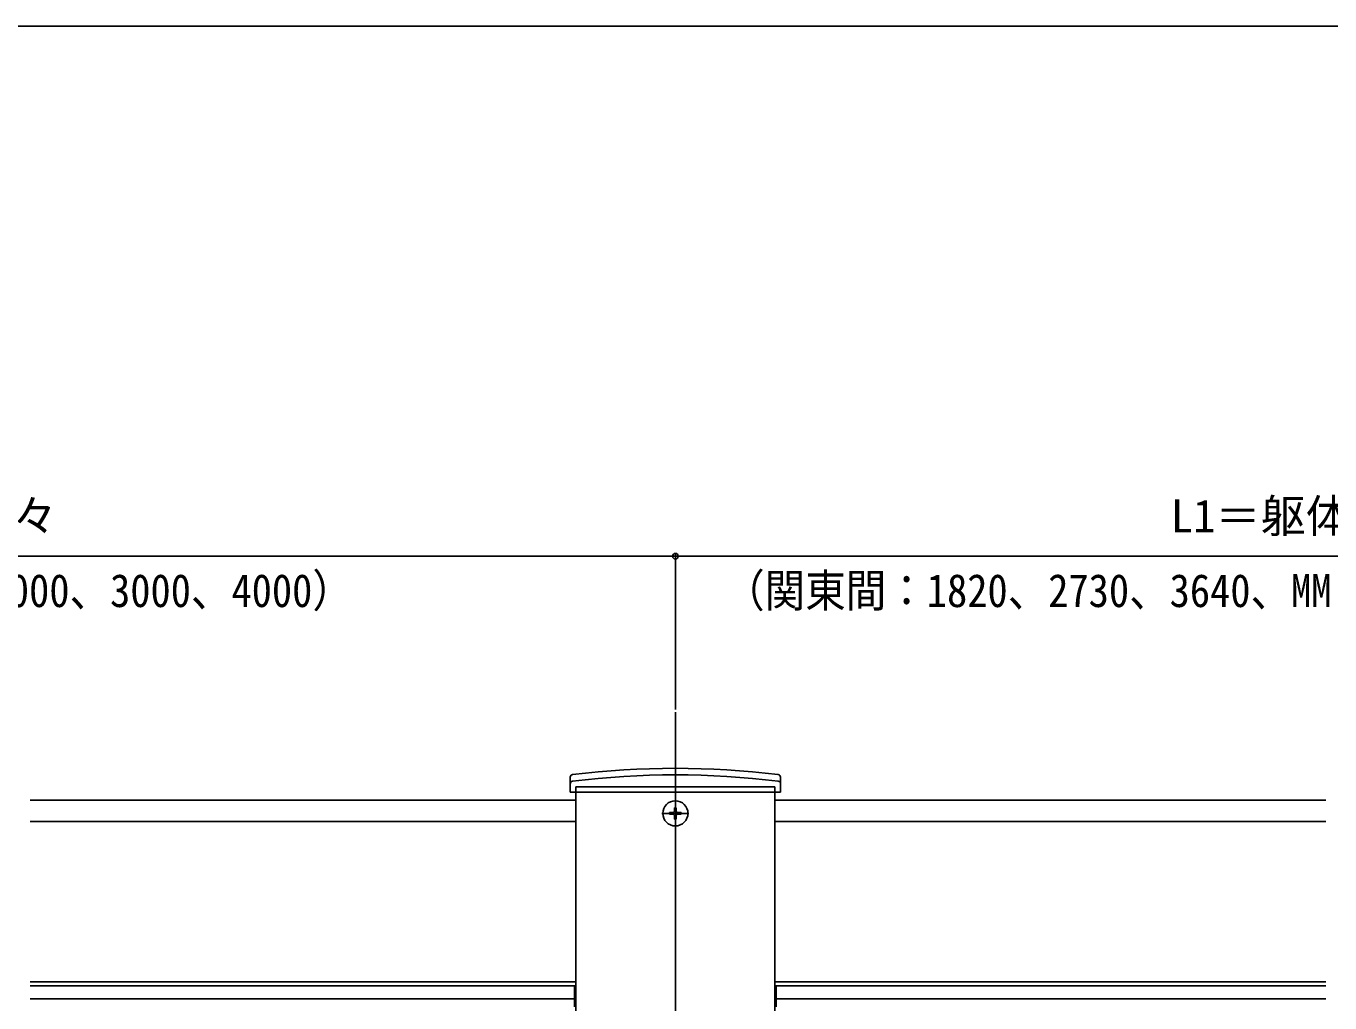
# Model space of a CAD drawing. Units: millimetres, scale not verified. Extents: x -875 to 875, y -1304 to 1297.
# Drawn here: x -160.1 to 331.9, y 877.3 to 1245.8 of the extents above; entities that cross this region are included whole.
import ezdxf
from ezdxf.enums import TextEntityAlignment as Align

# ---------------------------------------------------------------- set-up
doc = ezdxf.new("R2010")
doc.units = ezdxf.units.MM
doc.header["$LTSCALE"] = 8
for name, color, linetype in [('0-5_YKK_12', 2, 'Continuous'), ('0-6_YKK_13', 4, 'Continuous'), ('0-8_YKK_D', 6, 'Continuous'), ('0-9_YKK_ZWAK', 7, 'Continuous')]:
    doc.layers.add(name, color=color, linetype=linetype)
doc.styles.add('ＭＳ ゴシック', font='')
doc.styles.get('ＭＳ ゴシック').set_extended_font_data('MS Gothic')

msp = doc.modelspace()

# ---------------------------------------------------------------- linework, layer by layer
at = {"layer": '0-5_YKK_12'}
for p, q in [((84.881, 987.042), (84.881, -316.2)), ((122.381, 958.8), (47.381, 958.8)), ((47.381, 958.8), (47.381, 956.8)), ((47.381, 956.8), (47.381, 710.277)), ((122.381, 958.8), (122.381, 956.8)), ((122.381, 956.8), (122.381, 710.277)), ((47.381, 953.8), (-158.619, 953.8)), ((47.381, 953.8), (47.381, 878.8)), ((122.381, 953.8), (122.381, 878.8)), ((122.381, 953.8), (330.381, 953.8)), ((47.381, 945.8), (-158.619, 945.8)), ((122.381, 945.8), (330.381, 945.8)), ((47.381, 885.3), (-158.619, 885.3)), ((47.381, 883.8), (-158.619, 883.8)), ((-158.619, 883.8), (46.881, 883.8)), ((122.381, 885.3), (330.381, 885.3)), ((122.381, 883.8), (330.381, 883.8)), ((330.381, 883.8), (122.881, 883.8)), ((47.381, 878.8), (-158.619, 878.8)), ((122.381, 878.8), (330.381, 878.8))]:
    msp.add_line(p, q, dxfattribs=at)
for points in [[(46.881, 883.8), (46.881, 878.8), (46.881, 875.8)], [(122.881, 883.8), (122.881, 878.8), (122.881, 875.8)]]:
    msp.add_lwpolyline(points, dxfattribs=at)
at = {"layer": '0-6_YKK_13'}
for p, q in [((45.181, 959.8), (45.228, 962.467)), ((45.181, 959.8), (45.234, 956.8)), ((124.581, 959.8), (124.529, 956.8)), ((124.581, 959.8), (124.535, 962.467)), ((124.529, 956.8), (45.234, 956.8)), ((84.531, 950.95), (85.231, 950.95)), ((84.531, 950.95), (84.531, 949.65)), ((84.881, 943.7), (84.881, 953.9)), ((85.231, 950.95), (85.231, 949.65)), ((79.781, 948.8), (89.981, 948.8)), ((82.731, 949.15), (82.731, 948.45)), ((82.731, 949.15), (84.031, 949.15)), ((82.731, 948.45), (84.031, 948.45)), ((84.531, 947.95), (84.531, 946.65)), ((84.531, 946.65), (85.231, 946.65)), ((85.231, 947.95), (85.231, 946.65)), ((85.731, 949.15), (87.031, 949.15)), ((85.731, 948.45), (87.031, 948.45)), ((87.031, 949.15), (87.031, 948.45))]:
    msp.add_line(p, q, dxfattribs=at)
msp.add_circle((84.881, 948.8), 4.75, dxfattribs=at)
for centre, radius, start, end in [((84.881, 645.8), 320, 83.0403, 96.9597), ((46.184, 959.953), 1, 97.02227, 179), ((46.228, 962.449), 1, 96.9597, 179), ((84.881, 645.8), 317.528, 82.97773, 97.02227), ((123.535, 962.449), 1, 1, 83.0403), ((123.579, 959.953), 1, 1, 82.97773), ((84.031, 949.65), 0.5, 270, 0), ((85.731, 949.65), 0.5, 180, 270), ((84.031, 947.95), 0.5, 0, 90), ((85.731, 947.95), 0.5, 90, 180)]:
    msp.add_arc(centre, radius, start, end, dxfattribs=at)
at = {"layer": '0-8_YKK_D'}
for p, q in [((-437.119, 1045.8), (84.881, 1045.8)), ((84.881, 988.042), (84.881, 1046.8)), ((84.881, 988.042), (84.881, 1046.8)), ((84.881, 1045.8), (606.881, 1045.8))]:
    msp.add_line(p, q, dxfattribs=at)
msp.add_circle((84.881, 1045.8), 1.075, dxfattribs=at)
msp.add_circle((84.881, 1045.8), 1.075, dxfattribs=at)
at = {"layer": '0-9_YKK_ZWAK'}
msp.add_line((-875, 1245.8), (875, 1245.8), dxfattribs=at)

# ---------------------------------------------------------------- texts
at = {"layer": '0-8_YKK_D', "style": 'ＭＳ ゴシック'}
for s, p in [('L2＝躯体芯々', (-250.204, 1051.022)), ('L1＝躯体芯々', (271.796, 1051.022))]:
    msp.add_text(s, height=12.46, dxfattribs=at).set_placement(p, align=Align.BOTTOM_LEFT)
at = {"layer": '0-8_YKK_D', "style": 'ＭＳ ゴシック', "width": 0.9}
for p in [(-418.702, 1022.902), (103.298, 1022.902)]:
    msp.add_text('（関東間：1820、2730、3640、MM：2000、3000、4000）', height=12.46, dxfattribs=at).set_placement(p, align=Align.BOTTOM_LEFT)

doc.saveas('drawing.dxf')
